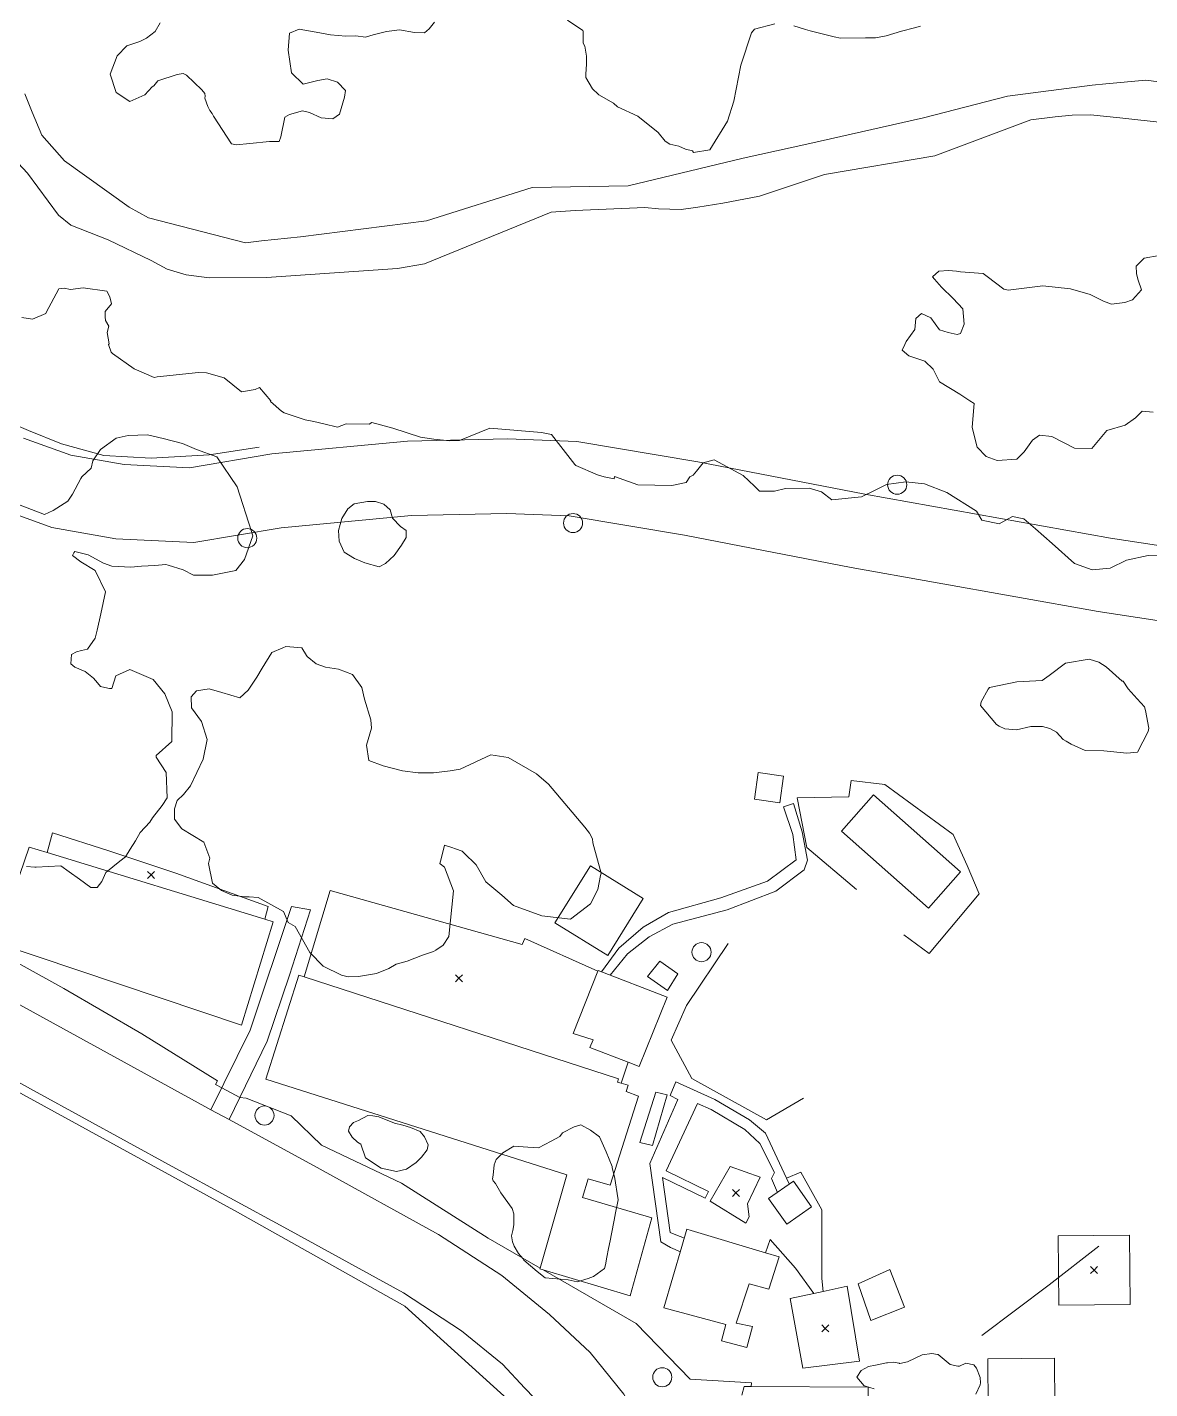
# Model space of a CAD drawing. Header units: metres. Extents: x 4652992 to 4879070, y 2074171 to 2309877.
# Drawn here: x 4654448.3 to 4654538.7, y 2307399.4 to 2307509.1 of the extents above; entities that cross this region are included whole.
import ezdxf

# ---------------------------------------------------------------- set-up
doc = ezdxf.new("R2010")
doc.units = ezdxf.units.M
doc.header["$MEASUREMENT"] = 0
doc.linetypes.add('DGN Style 2', pattern=[66.27138, 39.762828, -26.508552])
doc.linetypes.add('DGN Style 3', pattern=[92.779933, 66.271381, -26.508552])
doc.layers.get('0').update_dxf_attribs({"color": 4, "lineweight": 0})
for name, color, linetype, lineweight in [('Level 15', 2, 'Continuous', 0), ('Level 18', 5, 'Continuous', 0), ('Level 2', 6, 'Continuous', 0), ('Level 20', 30, 'DGN Style 3', 0), ('Level 30', 5, 'Continuous', 0), ('Level 31', 38, 'Continuous', 0), ('Level 35', 4, 'Continuous', 0), ('Level 37', 3, 'Continuous', 0), ('Level 38', 3, 'Continuous', 0), ('Level 40', 1, 'Continuous', 0), ('Level 53', 5, 'Continuous', 0), ('Level 54', 30, 'DGN Style 2', 0), ('Level 61', 4, 'Continuous', 0), ('Level 62', 4, 'Continuous', 0), ('Level 63', 3, 'Continuous', 0)]:
    doc.layers.add(name, color=color, linetype=linetype, lineweight=lineweight)

# ---------------------------------------------------------------- blocks, each defined once
blk = doc.blocks.new('POSTE')
at = {"color": 0, "linetype": 'ByBlock', "lineweight": -2}
blk.add_circle((0, 0), 0.770001, dxfattribs=at)
blk = doc.blocks.new('COTA')
at = {"color": 0, "linetype": 'ByBlock', "lineweight": -2, "ltscale": 10}
for p, q in [((0, 0), (-1.419522, -1.408457)), ((-1.408457, 1.419522), (0, 0)), ((1.419522, 1.408457), (0, 0)), ((0, 0), (1.408457, -1.419522))]:
    blk.add_line(p, q, dxfattribs=at)

msp = doc.modelspace()

# ---------------------------------------------------------------- linework, layer by layer
at = {"layer": 'Level 15', "extrusion": (0.6526043710091964, -0.710563426000326, 0.2630725234044227), "elevation": 1398366.876011, "flags": 128}
msp.add_lwpolyline([(4988897.13879, -379888.315726), (4988892.079131, -379886.760961), (4988885.319063, -379884.273337)], dxfattribs=at)
at = {"layer": 'Level 18', "color": 30}
for points in [[(4654448.007153, 2307475.986199, 1349.271839), (4654451.83055, 2307474.606998, 1349.23024), (4654456.109616, 2307473.855605, 1347.950259), (4654461.382779, 2307473.607623, 1348.505731), (4654468.005063, 2307474.719392, 1347.994224), (4654478.933974, 2307475.74175, 1346.873611), (4654487.001038, 2307475.920779, 1346.078825), (4654492.576431, 2307475.707119, 1345.537559), (4654502.338458, 2307474.070117, 1344.417444), (4654515.793786, 2307471.474218, 1343.195724), (4654535.570803, 2307467.933987, 1341.590866), (4654551.300837, 2307465.550544, 1340.359978)], [(4654445.697183, 2307470.44103, 1350.779723), (4654450.28225, 2307468.787075, 1350.307547), (4654455.447176, 2307467.880127, 1349.821444), (4654461.742629, 2307467.58407, 1350.596908), (4654468.782216, 2307468.765896, 1348.226223), (4654479.280391, 2307469.74796, 1347.149129), (4654486.952674, 2307469.918228, 1346.095014), (4654491.962902, 2307469.726227, 1345.492894), (4654501.273852, 2307468.164866, 1344.396192), (4654514.696815, 2307465.575211, 1343.079915), (4654534.592573, 2307462.013724, 1341.763231), (4654546.022219, 2307460.281884, 1340.631033)], [(4654502.514748, 2307352.991437, 1373.816702), (4654503.651915, 2307358.390679, 1373.652098), (4654504.123732, 2307362.888403, 1373.500779), (4654504.273521, 2307371.258219, 1373.170777), (4654503.541495, 2307379.279588, 1372.854368), (4654503.087018, 2307381.999741, 1372.755417), (4654501.759757, 2307387.411954, 1372.572567), (4654500.439474, 2307391.024884, 1372.345213), (4654497.618114, 2307396.52553, 1372.069785), (4654496.365796, 2307398.982444, 1371.904956), (4654493.661466, 2307402.325249, 1371.645282), (4654490.383442, 2307405.405027, 1371.372402), (4654486.549684, 2307408.53533, 1371.056765), (4654481.450335, 2307411.852036, 1370.632322), (4654471.922644, 2307417.105777, 1369.888006), (4654464.572007, 2307421.094157, 1369.289094), (4654463.115044, 2307421.884691, 1369.193086), (4654462.62062, 2307422.15296, 1369.156877), (4654451.767069, 2307428.10613, 1368.377437), (4654441.136711, 2307433.939622, 1367.593577)], [(4654489.152291, 2307398.677326, 1371.590376), (4654488.391191, 2307399.455232, 1371.548028), (4654486.605132, 2307401.38954, 1371.361501), (4654483.301547, 2307404.08695, 1371.021069), (4654478.6193, 2307407.132366, 1370.616731), (4654469.283212, 2307412.280453, 1369.900529), (4654459.986605, 2307417.324698, 1369.178525), (4654449.121594, 2307423.284153, 1368.335443), (4654438.496784, 2307429.1146, 1367.633882)]]:
    msp.add_polyline3d(points, dxfattribs=at)
at = {"layer": 'Level 2'}
for points in [[(4654448.106692, 2307503.713686, 1331.2303), (4654448.706484, 2307502.255495, 1331.2303), (4654449.481692, 2307500.389284, 1331.2303), (4654451.321291, 2307498.31708, 1331.2303), (4654456.512881, 2307494.589907, 1331.3), (4654458.081118, 2307493.742312, 1331.3), (4654465.904116, 2307491.706118, 1331.6085), (4654467.178896, 2307491.883486, 1331.6085), (4654470.314089, 2307492.192873, 1331.6085), (4654480.472903, 2307493.483706, 1332), (4654488.998293, 2307496.178103, 1332.3201), (4654496.731875, 2307496.318911, 1332.38), (4654505.988283, 2307498.54352, 1332.4696), (4654511.360903, 2307499.706728, 1332.6168), (4654520.509707, 2307501.774721, 1333), (4654527.297488, 2307503.540896, 1333.3627), (4654534.099123, 2307504.427675, 1333.5817), (4654535.220705, 2307504.515932, 1333.5817), (4654538.437929, 2307504.809511, 1333.5817), (4654549.341128, 2307503.424929, 1333.8144)], [(4654543.646731, 2307500.986086, 1333.64), (4654536.339907, 2307501.788515, 1333.56), (4654533.981081, 2307502.040896, 1333.52), (4654532.488711, 2307502.005923, 1333.46), (4654531.131533, 2307501.876284, 1333.44), (4654529.153506, 2307501.628115, 1333.44), (4654521.421084, 2307498.721499, 1333), (4654512.537112, 2307497.225893, 1332.58), (4654507.299929, 2307495.468081, 1332.48), (4654504.349917, 2307494.91028, 1332.38), (4654502.334719, 2307494.582094, 1332.38), (4654500.9975, 2307494.396303, 1332.38), (4654499.17792, 2307494.458132, 1332.38), (4654498.069887, 2307494.570498, 1332.38), (4654492.441897, 2307494.326479, 1332.38), (4654490.514529, 2307494.186709, 1332.38), (4654480.32709, 2307490.015322, 1332), (4654478.133913, 2307489.653078, 1331.96), (4654467.601076, 2307488.922488, 1331.5), (4654462.973879, 2307488.895327, 1331.44), (4654461.103884, 2307489.138308, 1331.44), (4654459.582094, 2307489.587527, 1331.34), (4654458.282717, 2307490.301699, 1331.3), (4654454.839297, 2307491.96271, 1331.3), (4654451.830324, 2307493.128298, 1331.26), (4654450.840273, 2307493.936709, 1331.26), (4654448.333315, 2307497.333498, 1331.24), (4654446.072329, 2307499.706728, 1331.22)]]:
    msp.add_polyline3d(points, dxfattribs=at)
at = {"layer": 'Level 20', "linetype": 'Continuous'}
msp.add_polyline3d([(4654512.437132, 2307407.257625, 1370.54994), (4654512.333146, 2307408.290464, 1370.54994), (4654512.330409, 2307413.840217, 1370.34994), (4654510.631522, 2307416.857197, 1370.34994), (4654509.487048, 2307416.369853, 1370.457663)], dxfattribs=at)
at = {"layer": 'Level 30', "color": 1, "flags": 128}
for points, elevation in [([(4654509.237227, 2307448.753938), (4654508.93239, 2307446.61569), (4654506.892776, 2307446.906465), (4654507.197613, 2307449.044714), (4654509.237227, 2307448.753938)], 1362.64994), ([(4654523.503984, 2307441.0502), (4654520.929252, 2307438.1348), (4654513.910454, 2307444.333442), (4654516.485186, 2307447.248843), (4654523.503984, 2307441.0502)], 1361.14994), ([(4654468.131232, 2307437.024698), (4654465.567554, 2307428.689412), (4654445.811596, 2307435.336943), (4654448.477754, 2307443.051111), (4654449.926366, 2307442.606918), (4654467.459392, 2307437.230707), (4654468.131232, 2307437.024698)], 1372.14994), ([(4654497.939646, 2307438.910776), (4654495.089645, 2307434.307007), (4654490.828172, 2307436.945107), (4654493.678173, 2307441.548876), (4654497.939646, 2307438.910776)], 1370.24994), ([(4654500.727668, 2307432.850178), (4654499.889918, 2307431.503867), (4654498.272518, 2307432.616838), (4654499.266124, 2307433.86616), (4654500.727668, 2307432.850178)], 1370.84994), ([(4654531.112508, 2307397.906623), (4654525.728234, 2307397.85546), (4654525.690504, 2307401.826102), (4654531.074778, 2307401.877266), (4654531.112508, 2307397.906623)], 1370.64994)]:
    msp.add_lwpolyline(points, dxfattribs=dict(at, elevation=elevation))
at = {"layer": 'Level 30', "color": 1}
for points in [[(4654497.551707, 2307422.977859, 1373.0499), (4654495.270637, 2307415.827539, 1373.0499), (4654493.507873, 2307416.320899, 1373.0499), (4654493.054131, 2307414.819789, 1374.4499), (4654498.632051, 2307413.181704, 1373.9499), (4654496.885386, 2307406.90925, 1373.9499), (4654489.865425, 2307408.997328, 1374.143148), (4654489.620155, 2307409.070283, 1374.1499), (4654489.636873, 2307409.128862, 1374.147582), (4654491.784364, 2307416.653509, 1373.8499), (4654467.525887, 2307424.34055, 1373.3499), (4654470.180243, 2307432.726054, 1374.0499), (4654470.610436, 2307432.586897, 1374.043222), (4654495.947251, 2307424.391052, 1373.6499), (4654495.863516, 2307424.114033, 1373.4499), (4654496.162999, 2307424.029072, 1373.4499), (4654496.727134, 2307423.869032, 1373.4499), (4654496.574116, 2307423.36959, 1373.4499), (4654497.551707, 2307422.977859, 1373.0499)], [(4654499.874098, 2307430.959553, 1371.54994), (4654497.620139, 2307425.375739, 1371.94994), (4654496.731979, 2307425.714842, 1371.94994), (4654493.646569, 2307426.892863, 1371.94994), (4654493.89353, 2307427.522723, 1371.94994), (4654492.291111, 2307428.040134, 1371.94994), (4654494.286795, 2307433.051189, 1371.553968), (4654494.307095, 2307433.102162, 1371.54994), (4654499.874098, 2307430.959553, 1371.54994)], [(4654499.863066, 2307423.093772, 1371.54994), (4654498.696144, 2307419.00669, 1371.64994), (4654497.67563, 2307419.255647, 1371.54994), (4654498.966707, 2307423.31675, 1371.54994), (4654499.863066, 2307423.093772, 1371.54994)], [(4654508.895254, 2307410.029629, 1374.74994), (4654508.068243, 2307407.449704, 1374.74994), (4654506.482573, 2307407.871214, 1374.74994), (4654505.41272, 2307404.711004, 1376.24994), (4654506.734903, 2307404.420633, 1376.24994), (4654506.294721, 2307402.73397, 1376.24994), (4654504.241265, 2307403.274905, 1376.24994), (4654504.580988, 2307404.592044, 1375.44994), (4654499.605065, 2307405.932445, 1374.54994), (4654501.052121, 2307410.86824, 1374.705629), (4654501.463974, 2307412.273039, 1374.74994), (4654501.798373, 2307412.172088, 1374.74994), (4654507.802241, 2307410.359596, 1374.74994), (4654508.895254, 2307410.029629, 1374.74994)], [(4654505.885525, 2307398.900045, 1375.04994), (4654506.05879, 2307399.588658, 1375.04994), (4654506.646833, 2307399.585504, 1375.020558), (4654516.065587, 2307399.534988, 1374.54994)], [(4654516.065587, 2307399.534988, 1374.54994), (4654516.102561, 2307396.527234, 1374.556745)]]:
    msp.add_polyline3d(points, dxfattribs=at)
at = {"layer": 'Level 31', "elevation": 1372.34994, "flags": 128}
msp.add_lwpolyline([(4654511.502496, 2307414.068332), (4654509.512753, 2307412.659755), (4654508.043305, 2307414.735482), (4654510.033048, 2307416.144059), (4654511.502496, 2307414.068332)], dxfattribs=at)
at = {"layer": 'Level 31'}
msp.add_polyline3d([(4654518.997189, 2307405.980166, 1371.14994), (4654516.287572, 2307404.922367, 1371.14994), (4654515.244529, 2307407.863155, 1372.14994), (4654517.812479, 2307409.013402, 1372.14994), (4654518.997189, 2307405.980166, 1371.14994)], dxfattribs=at)
at = {"layer": 'Level 35'}
for points in [[(4654466.99542, 2307475.247174, 1348.44), (4654462.965672, 2307474.629774, 1348.44), (4654458.283213, 2307474.379158, 1349.21), (4654454.488295, 2307474.593586, 1349.49), (4654451.059737, 2307475.535917, 1350.05), (4654448.412663, 2307476.605969, 1350.47), (4654445.052459, 2307478.035963, 1350.82)], [(4654463.629322, 2307424.223055, 1371.5499), (4654457.550442, 2307428.003828, 1371.2499), (4654451.270661, 2307431.651724, 1370.7499), (4654444.603293, 2307435.332751, 1370.5499), (4654443.172554, 2307436.143763, 1370.300207)], [(4654489.636873, 2307409.128862, 1373.13126), (4654485.444902, 2307411.54138, 1372.84994), (4654478.473407, 2307415.980775, 1372.44994), (4654472.026566, 2307419.037302, 1372.44994), (4654469.576963, 2307421.397422, 1372.04994), (4654465.956089, 2307422.817875, 1372.04994)], [(4654511.679744, 2307407.094019, 1371.64994), (4654510.214972, 2307409.122141, 1371.64994), (4654508.170069, 2307411.426779, 1371.94994), (4654507.802241, 2307410.359596, 1371.94994)], [(4654506.646833, 2307399.585504, 1374.04994), (4654506.674011, 2307399.889413, 1374.04994), (4654501.723781, 2307400.190658, 1373.84994), (4654497.365754, 2307404.680818, 1373.64994), (4654489.865425, 2307408.997328, 1373.146598)]]:
    msp.add_polyline3d(points, dxfattribs=at)
at = {"layer": 'Level 37'}
for points in [[(4654487.303648, 2307398.32048, 1374.351384), (4654478.733302, 2307406.05514, 1373.5323), (4654465.2637, 2307413.628289, 1372.0323), (4654438.534641, 2307428.282425, 1369.5323), (4654421.040744, 2307437.206234, 1368.5323), (4654408.427143, 2307443.715211, 1367.5323), (4654404.136517, 2307444.293216, 1367.5323), (4654402.958989, 2307433.411333, 1367.0323), (4654402.344203, 2307423.129675, 1367.5323), (4654402.51384, 2307410.904081, 1367.5323), (4654405.568482, 2307400.854631, 1368.0323), (4654407.150159, 2307394.834945, 1368.0323), (4654411.061134, 2307382.374228, 1368.9184), (4654417.049989, 2307372.236378, 1370.7184), (4654421.658335, 2307364.40268, 1371.0184), (4654426.121924, 2307358.999032, 1371.3184), (4654430.674373, 2307354.377562, 1371.6184), (4654437.999368, 2307353.353745, 1371.7184), (4654440.150951, 2307362.917088, 1371.7184), (4654464.53881, 2307357.842385, 1373.9184)], [(4654504.769617, 2307435.292608, 1368.34994), (4654501.435015, 2307430.293527, 1370.14994), (4654500.200108, 2307427.483926, 1370.34994), (4654501.858464, 2307424.394485, 1370.74994), (4654507.870746, 2307421.081652, 1370.74994), (4654510.839429, 2307422.827235, 1370.44994)]]:
    msp.add_polyline3d(points, dxfattribs=at)
at = {"layer": 'Level 38'}
msp.add_line((4654465.43633, 2307422.874109, 1372.449409), (4654463.985637, 2307423.647958, 1372.301487), dxfattribs=at)
at = {"layer": 'Level 38', "extrusion": (0.3883009396199203, 0.8114254281279899, 0.436819361839188), "elevation": 3680234.408327, "flags": 128}
msp.add_lwpolyline([(-3202465.763807, -1785589.118294), (-3202465.191393, -1785589.175597), (-3202465.194151, -1785589.953765)], dxfattribs=at)
at = {"layer": 'Level 38', "extrusion": (0.3985476569985888, 0.8240819893690357, 0.4025526548148796), "elevation": 3757084.409795, "flags": 128}
msp.add_lwpolyline([(-3185551.342021, -1650707.322447), (-3185550.855533, -1650706.885478), (-3185550.849628, -1650706.886059)], dxfattribs=at)
at = {"layer": 'Level 38'}
msp.add_polyline3d([(4654518.943249, 2307435.975866, 1363.24994), (4654520.97255, 2307434.476327, 1363.24994), (4654525.012558, 2307439.272073, 1361.84994), (4654524.047175, 2307441.560002, 1361.44994), (4654522.90764, 2307444.049135, 1360.64994), (4654517.399378, 2307448.095277, 1360.64994), (4654514.693292, 2307448.404903, 1360.64994), (4654514.510879, 2307447.088159, 1360.84994), (4654510.328656, 2307447.006119, 1362.44994), (4654511.109609, 2307443.004743, 1363.54994), (4654515.122053, 2307439.641967, 1363.54994)], dxfattribs=at)
at = {"layer": 'Level 40', "color": 3, "flags": 128}
for points, elevation in [([(4654473.447941, 2307467.686174), (4654473.392383, 2307468.534438), (4654473.652211, 2307469.512865), (4654474.12844, 2307470.287054), (4654474.660275, 2307470.695958), (4654475.723874, 2307470.869846), (4654476.366969, 2307470.870164), (4654477.034784, 2307470.672368), (4654477.554179, 2307470.214453), (4654477.739649, 2307469.533468), (4654478.376536, 2307468.858888), (4654478.827935, 2307468.543331), (4654478.846462, 2307467.992265), (4654478.463035, 2307467.360495), (4654477.881706, 2307466.542852), (4654477.17051, 2307465.879933), (4654476.669588, 2307465.6258), (4654475.513205, 2307465.953413), (4654474.678396, 2307466.281184), (4654473.849798, 2307466.800912), (4654473.447941, 2307467.686174)], 1356.586979), ([(4654478.865908, 2307417.110571), (4654478.048146, 2307416.920149), (4654476.836399, 2307417.175311), (4654475.56923, 2307418.01285), (4654475.197007, 2307419.110909), (4654474.919103, 2307419.278465), (4654474.476197, 2307419.673175), (4654474.200499, 2307420.17626), (4654474.266031, 2307420.50441), (4654474.59363, 2307420.865568), (4654475.008228, 2307421.024303), (4654475.742314, 2307421.426818), (4654476.146204, 2307421.408294), (4654476.640253, 2307421.309556), (4654477.90096, 2307420.801668), (4654478.571329, 2307420.634099), (4654479.194436, 2307420.457849), (4654479.980346, 2307420.130159), (4654480.324174, 2307419.720199), (4654480.618877, 2307419.064117), (4654480.536995, 2307418.653916), (4654480.078508, 2307418.063035), (4654479.652768, 2307417.63623), (4654478.865908, 2307417.110571)], 1374.032252)]:
    msp.add_lwpolyline(points, dxfattribs=dict(at, elevation=elevation))
at = {"layer": 'Level 40', "color": 3}
for points in [[(4654459.009751, 2307509.441004, 1336.5573), (4654458.616784, 2307508.749592, 1336.5573), (4654457.9077, 2307508.192145, 1336.5573), (4654457.394343, 2307507.933179, 1336.5573), (4654456.330336, 2307507.597708, 1336.5573), (4654455.554831, 2307506.788482, 1336.5573), (4654454.996663, 2307505.307457, 1336.5573), (4654455.485182, 2307503.816288, 1336.5573), (4654456.578946, 2307503.107288, 1336.5573), (4654457.785623, 2307503.626629, 1336.5573), (4654458.366972, 2307504.271749, 1336.9573), (4654458.49873, 2307504.359703, 1336.9573), (4654458.832007, 2307504.771188, 1337.2573), (4654460.39086, 2307505.280412, 1337.2573), (4654460.863299, 2307505.348882, 1337.6573), (4654460.884459, 2307505.363007, 1337.6573), (4654461.153818, 2307505.220358, 1338.0573), (4654462.386152, 2307504.050143, 1338.0573), (4654462.624318, 2307503.737286, 1338.4573), (4654462.656007, 2307503.540178, 1338.8573), (4654462.618836, 2307503.369227, 1338.8573), (4654462.862207, 2307502.698199, 1339.0573), (4654463.019921, 2307502.3714, 1339.0573), (4654463.198329, 2307502.137591, 1339.2573), (4654463.326353, 2307501.911352, 1339.2573), (4654464.759893, 2307499.687928, 1339.2573), (4654465.147117, 2307499.610595, 1339.2573), (4654466.239224, 2307499.725094, 1339.2573), (4654467.818557, 2307499.892357, 1339.2573), (4654468.613236, 2307499.886955, 1339.2573), (4654468.743435, 2307500.253414, 1339.2573), (4654469.062364, 2307501.848305, 1339.2573), (4654469.450614, 2307502.056331, 1339.2573), (4654470.49004, 2307502.360791, 1339.2573), (4654471.038574, 2307502.215455, 1339.2573), (4654471.984412, 2307501.790125, 1339.2573), (4654472.935982, 2307501.70141, 1339.2573), (4654473.45647, 2307502.086956, 1339.2573), (4654473.875332, 2307503.442808, 1339.2573), (4654473.940258, 2307503.985017, 1339.2573), (4654473.309087, 2307504.654823, 1339.2573), (4654472.48778, 2307504.922859, 1339.2573), (4654471.722425, 2307504.794295, 1339.2573), (4654470.534269, 2307504.502824, 1339.2573), (4654469.614235, 2307505.398389, 1339.2573), (4654469.324796, 2307507.246768, 1339.2573), (4654469.445872, 2307508.604382, 1339.2573), (4654470.229832, 2307508.941028, 1339.2573), (4654471.873938, 2307508.63556, 1339.2573), (4654472.753923, 2307508.459832, 1339.2573), (4654473.983967, 2307508.369978, 1339.2573), (4654474.781778, 2307508.389697, 1339.2573), (4654475.563003, 2307508.273716, 1339.2573), (4654476.174232, 2307508.465925, 1339.2573), (4654477.260523, 2307508.744472, 1339.2573), (4654478.309492, 2307508.869508, 1339.2573), (4654479.49783, 2307508.650758, 1339.2573), (4654480.312605, 2307508.620707, 1339.2573), (4654480.704554, 2307508.943561, 1339.2573), (4654481.109124, 2307509.481151, 1339.2573)], [(4654491.832019, 2307509.664727, 1339.2573), (4654493.074176, 2307508.826342, 1339.0573), (4654493.111785, 2307508.775251, 1339.0573), (4654493.101441, 2307507.79207, 1338.9573), (4654493.22164, 2307507.549677, 1338.8573), (4654493.361307, 2307506.754091, 1338.8573), (4654493.362822, 2307506.117823, 1338.8573), (4654493.31932, 2307505.29849, 1338.8573), (4654493.308987, 2307505.040759, 1339.1573), (4654493.851121, 2307504.127565, 1339.1573), (4654494.32108, 2307503.686727, 1339.5573), (4654494.361679, 2307503.625811, 1340.0573), (4654495.546614, 2307502.958232, 1340.0573), (4654495.865796, 2307502.683936, 1340.4573), (4654497.509095, 2307501.922607, 1340.4573), (4654499.147104, 2307500.60457, 1340.4573), (4654499.704653, 2307499.895674, 1340.4573), (4654500.089806, 2307499.670866, 1340.4573), (4654500.795062, 2307499.507229, 1340.4573), (4654501.339085, 2307499.264586, 1340.4573), (4654501.913998, 2307499.118075, 1340.7573), (4654501.983278, 2307498.99877, 1340.7573), (4654503.306508, 2307499.211783, 1341.2573), (4654504.718422, 2307501.505371, 1343.3573), (4654505.227554, 2307503.133159, 1343.3573), (4654505.805906, 2307506.019732, 1343.3573), (4654506.657693, 2307508.635135, 1343.3573), (4654506.893674, 2307508.919795, 1343.6573), (4654508.530075, 2307509.354621, 1343.6573)], [(4654510.074599, 2307509.197325, 1343.6573), (4654511.001624, 2307508.898714, 1343.6573), (4654511.377558, 2307508.794941, 1343.9573), (4654513.320225, 2307508.31314, 1343.9573), (4654513.828282, 2307508.208139, 1343.9573), (4654515.842225, 2307508.2211, 1343.9573), (4654516.645366, 2307508.238733, 1344.2573), (4654517.522907, 2307508.380908, 1344.3573), (4654518.733745, 2307508.771985, 1344.4573), (4654519.791327, 2307509.03133, 1344.4573), (4654520.280682, 2307509.167857, 1344.0573)], [(4654539.514972, 2307490.685053, 1345.64), (4654538.305429, 2307490.47688, 1345.64), (4654537.652037, 2307489.840468, 1345.64), (4654537.680077, 2307489.259687, 1345.64), (4654537.713171, 2307489.118151, 1345.64), (4654537.809399, 2307488.706602, 1345.64), (4654538.086231, 2307487.932318, 1345.64), (4654537.350054, 2307487.120653, 1345.64), (4654536.733167, 2307486.908306, 1345.64), (4654535.655737, 2307486.787932, 1345.64), (4654535.029339, 2307487.008902, 1345.64), (4654533.942249, 2307487.56155, 1345.64), (4654532.357923, 2307488.02176, 1345.64), (4654530.123395, 2307488.250804, 1344.04), (4654527.349528, 2307487.902785, 1343.24), (4654526.979995, 2307487.976585, 1343.24), (4654525.649251, 2307489.011616, 1343.24), (4654525.317543, 2307489.238011, 1342.587), (4654523.498195, 2307489.391704, 1342.587), (4654523.177673, 2307489.4272, 1342.587), (4654522.533634, 2307489.498522, 1342.587), (4654521.750518, 2307489.440381, 1342.587), (4654521.231395, 2307488.986254, 1342.587), (4654521.40365, 2307488.790761, 1342.587), (4654521.965509, 2307488.153106, 1342.587), (4654522.897533, 2307487.23751, 1342.587), (4654523.691303, 2307486.397486, 1344.587), (4654523.790632, 2307485.179136, 1344.587), (4654523.511436, 2307484.421599, 1344.587), (4654523.240098, 2307484.347374, 1344.587), (4654522.499902, 2307484.495205, 1344.587), (4654521.817235, 2307484.717158, 1344.587), (4654521.109535, 2307485.671793, 1344.587), (4654520.369248, 2307486.033663, 1344.587), (4654519.900717, 2307485.613583, 1344.587), (4654519.810684, 2307484.732654, 1344.587), (4654519.113548, 2307483.767817, 1345.787), (4654519.010215, 2307483.533393, 1345.787), (4654518.801851, 2307483.060696, 1345.787), (4654519.331035, 2307482.620317, 1346.587), (4654520.633744, 2307482.17438, 1346.84), (4654521.303209, 2307481.532703, 1346.84), (4654521.818727, 2307480.52016, 1346.84), (4654523.437851, 2307479.526545, 1346.84), (4654524.241478, 2307479.000636, 1347.395), (4654524.596172, 2307478.768517, 1347.64), (4654524.550104, 2307478.158769, 1347.64), (4654524.450219, 2307476.836719, 1347.64), (4654524.852427, 2307475.268616, 1346.44), (4654525.561389, 2307474.504264, 1346.44), (4654526.454152, 2307474.182235, 1346.44), (4654528.04111, 2307474.292948, 1345.64), (4654528.639475, 2307474.892707, 1345.64), (4654529.302112, 2307475.815268, 1345.64), (4654529.863724, 2307476.230542, 1345.64), (4654530.849347, 2307476.129581, 1345.64), (4654532.69255, 2307475.189478, 1347.24), (4654534.079392, 2307475.153519, 1348.04), (4654535.29016, 2307476.606286, 1350.5358), (4654536.755007, 2307477.040403, 1350.5358), (4654537.607515, 2307477.610124, 1350.5358), (4654538.1432, 2307478.147108, 1350.5358), (4654539.033533, 2307478.076613, 1350.5358)], [(4654540.635922, 2307466.595479, 1349.64), (4654538.619544, 2307466.521051, 1349.64), (4654536.878332, 2307466.153057, 1349.64), (4654535.558912, 2307465.509918, 1349.64), (4654534.101643, 2307465.371515, 1349.64), (4654532.680601, 2307465.893974, 1349.64), (4654530.877233, 2307467.511794, 1347.24), (4654529.53842, 2307468.675212, 1346.04), (4654528.598812, 2307469.486036, 1346.04), (4654527.678001, 2307469.669962, 1346.04), (4654526.601119, 2307469.070184, 1346.04), (4654525.22908, 2307469.392176, 1346.04), (4654524.795958, 2307470.101831, 1346.04), (4654522.410605, 2307471.611607, 1348.84), (4654520.593706, 2307472.308863, 1348.84), (4654519.098194, 2307472.46429, 1348.84), (4654517.529457, 2307472.252235, 1348.84), (4654516.575518, 2307471.77408, 1348.84), (4654515.520658, 2307471.268309, 1348.84), (4654513.13534, 2307471.028282, 1348.84), (4654512.309366, 2307471.670924, 1348.84), (4654511.318393, 2307471.964397, 1348.84), (4654509.400909, 2307471.91752, 1348.84), (4654508.50186, 2307471.714976, 1348.84), (4654507.309148, 2307471.714388, 1348.84), (4654506.914504, 2307472.127578, 1348.84), (4654505.987599, 2307472.981436, 1348.84), (4654503.657512, 2307474.233791, 1350.7614), (4654502.769697, 2307473.996699, 1352.0358), (4654502.227989, 2307473.32498, 1354.0358), (4654501.953113, 2307472.992325, 1354.0358), (4654501.694278, 2307472.871811, 1355.5358), (4654501.387039, 2307472.399783, 1355.5358), (4654500.243938, 2307472.162872, 1355.5358), (4654497.503032, 2307472.21876, 1355.5358), (4654495.624285, 2307472.900921, 1355.5358), (4654495.588159, 2307472.704667, 1354.0358), (4654494.785791, 2307472.864941, 1354.0358), (4654494.266946, 2307473.036362, 1354.0358), (4654492.49684, 2307473.769933, 1353.5358), (4654492.429997, 2307473.870269, 1353.5358), (4654490.560371, 2307476.275722, 1353.5358), (4654489.738679, 2307476.439852, 1353.5358), (4654485.590541, 2307476.796934, 1355.0358), (4654483.139222, 2307475.809022, 1355.0358), (4654482.355225, 2307475.77687, 1355.0358), (4654481.059157, 2307475.901725, 1355.0358), (4654480.005637, 2307476.068635, 1355.0358), (4654477.762545, 2307476.801006, 1355.0358), (4654476.085315, 2307477.254464, 1355.5358), (4654475.853728, 2307477.10132, 1356.0358), (4654473.995558, 2307477.126069, 1356.0358), (4654473.294301, 2307476.860762, 1356.0358), (4654472.212568, 2307477.151696, 1357.0358), (4654471.394546, 2307477.315098, 1357.0358), (4654470.701619, 2307477.4587, 1357.0358), (4654469.024043, 2307478.02374, 1357.0358), (4654468.797396, 2307478.153306, 1357.0358), (4654467.90693, 2307478.931093, 1357.0358), (4654467.937682, 2307478.991129, 1356.5358), (4654467.017012, 2307480.055433, 1355.5358), (4654466.66866, 2307479.911672, 1355.5358), (4654465.562175, 2307479.706001, 1355.5358), (4654464.189624, 2307480.833541, 1355.5358), (4654462.76005, 2307481.248776, 1355.5358), (4654462.109057, 2307481.274631, 1355.5358), (4654458.773375, 2307480.92742, 1355.5358), (4654458.53398, 2307480.8831, 1355.5358), (4654456.923689, 2307481.573307, 1355.5358), (4654455.175826, 2307482.79342, 1354.0358), (4654455.067429, 2307482.910797, 1353.5358), (4654454.86414, 2307483.527659, 1352.0358), (4654454.901899, 2307483.585982, 1352.0358), (4654454.755505, 2307484.502683, 1350.5358), (4654454.882388, 2307485.005643, 1350.5358), (4654454.616549, 2307485.473882, 1348.5358), (4654454.58094, 2307485.759836, 1348.5358), (4654454.597614, 2307486.173484, 1346.5358), (4654455.101078, 2307486.80316, 1346.5358), (4654454.965382, 2307487.362731, 1344.5358), (4654454.730709, 2307487.820971, 1344.5358), (4654452.811658, 2307488.096925, 1344.5358), (4654451.807532, 2307487.965951, 1344.5358), (4654451.278149, 2307488.073951, 1346.5358), (4654450.861894, 2307488.00009, 1346.5358), (4654449.839307, 2307486.09308, 1348.5358), (4654449.798333, 2307486.036441, 1348.5358), (4654448.723039, 2307485.576799, 1350.5358), (4654447.873799, 2307485.690713, 1352.5358)], [(4654445.496081, 2307471.441404, 1367.5358), (4654449.689783, 2307469.833888, 1367.5358), (4654450.407933, 2307470.15359, 1364.5358), (4654451.592018, 2307470.903976, 1362.0358), (4654451.838297, 2307471.310597, 1362.0358), (4654451.964506, 2307471.482093, 1361.0358), (4654452.640024, 2307472.733663, 1361.0358), (4654452.707493, 2307472.872089, 1356.2974), (4654453.469216, 2307473.579714, 1355.24), (4654453.587496, 2307474.170802, 1355.24), (4654454.227324, 2307475.067494, 1355.24), (4654455.486958, 2307475.994018, 1355.24), (4654456.451181, 2307476.211189, 1355.24), (4654457.995799, 2307476.261197, 1355.24), (4654459.264837, 2307475.956473, 1355.24), (4654460.819162, 2307475.543538, 1355.24), (4654461.950435, 2307475.06144, 1355.24), (4654463.573614, 2307474.481077, 1355.24), (4654465.217125, 2307472.065703, 1356.04), (4654466.374304, 2307468.474711, 1357.8598), (4654466.488919, 2307468.119033, 1358.04), (4654465.802225, 2307466.214173, 1358.04), (4654465.118796, 2307465.320538, 1359.64), (4654463.227199, 2307464.945191, 1360.04), (4654461.701583, 2307464.944428, 1360.04), (4654460.870434, 2307465.365097, 1360.04), (4654459.677441, 2307465.756203, 1360.04), (4654459.481862, 2307465.795275, 1360.04), (4654458.60168, 2307465.716495, 1360.04), (4654457.525916, 2307465.676787, 1360.04), (4654456.645728, 2307465.598007, 1360.04), (4654455.122325, 2307465.670835, 1360.84), (4654454.456036, 2307465.913371, 1362.84), (4654453.215834, 2307466.599222, 1365.64), (4654452.14085, 2307466.862492, 1367.24), (4654452.075365, 2307466.735086, 1368.316), (4654451.970447, 2307466.530963, 1370.04), (4654452.623495, 2307466.013993, 1372.04), (4654453.792929, 2307465.319278, 1372.04), (4654454.625175, 2307463.616051, 1373.64), (4654454.236897, 2307461.836473, 1376.04), (4654453.935962, 2307460.531915, 1376.5696), (4654453.782343, 2307459.865969, 1376.84), (4654453.15992, 2307458.993489, 1376.84), (4654452.683657, 2307458.875303, 1376.84), (4654452.269769, 2307458.772596, 1376.84), (4654451.877284, 2307458.551955, 1376.84), (4654451.829126, 2307457.813919, 1376.84), (4654452.154297, 2307457.537189, 1377.387), (4654452.975982, 2307457.182789, 1377.387), (4654453.650904, 2307456.655486, 1376.187), (4654453.972749, 2307456.266887, 1374.6051), (4654454.220578, 2307455.967655, 1373.387), (4654454.330264, 2307455.9436, 1373.0818), (4654454.939474, 2307455.809995, 1371.387), (4654455.139774, 2307455.809851, 1368.587), (4654455.439223, 2307456.835627, 1368.587), (4654456.581339, 2307457.362622, 1368.587), (4654458.458936, 2307456.535818, 1368.987), (4654459.394389, 2307455.400043, 1369.787), (4654459.994665, 2307453.931538, 1370.987), (4654459.95389, 2307451.538519, 1372.587), (4654458.703649, 2307450.431016, 1374.987), (4654458.70405, 2307450.290119, 1375.1695), (4654459.493709, 2307449.061763, 1379.64), (4654459.59077, 2307447.006734, 1380.44), (4654459.18862, 2307446.389199, 1380.44), (4654458.39755, 2307445.405898, 1380.44), (4654458.178308, 2307445.0527, 1380.44), (4654457.41584, 2307444.212523, 1380.44), (4654457.034514, 2307443.544304, 1380.44), (4654456.605546, 2307442.885591, 1380.44), (4654456.23375, 2307442.26507, 1380.44), (4654455.766767, 2307441.911712, 1380.44), (4654454.655525, 2307440.987079, 1379.64), (4654454.311886, 2307440.260796, 1379.64), (4654453.952351, 2307439.797793, 1379.64), (4654453.424675, 2307439.792178, 1379.64), (4654452.518843, 2307440.470047, 1379.64), (4654451.69011, 2307441.054377, 1380.5258), (4654451.021906, 2307441.52552, 1381.24), (4654449.031374, 2307441.435892, 1382.3854), (4654448.936411, 2307441.431616, 1382.44), (4654448.252224, 2307441.469334, 1382.44)], [(4654468.946, 2307437.849726, 1380.5358), (4654466.920893, 2307438.987369, 1379.0358), (4654466.187901, 2307439.027777, 1379.0358), (4654465.814532, 2307439.050277, 1378.0358), (4654464.817731, 2307439.184739, 1378.0358), (4654463.953966, 2307439.559206, 1377.5358), (4654463.247113, 2307440.136416, 1377.0358), (4654462.928302, 2307441.727369, 1377.0358), (4654463.01306, 2307442.151353, 1375.3111), (4654462.539957, 2307443.437216, 1374.987), (4654460.777256, 2307444.511414, 1374.587), (4654460.183876, 2307445.285858, 1374.587), (4654460.166142, 2307446.132654, 1374.587), (4654460.391187, 2307446.790382, 1374.587), (4654460.912977, 2307447.295113, 1374.587), (4654461.470787, 2307447.980016, 1374.587), (4654462.487209, 2307450.140054, 1372.587), (4654462.795857, 2307451.704124, 1369.787), (4654462.353093, 2307453.163038, 1368.987), (4654461.538121, 2307454.269431, 1368.987), (4654461.51093, 2307455.15051, 1368.587), (4654461.937027, 2307455.631781, 1368.587), (4654462.961194, 2307455.804754, 1368.587), (4654463.98524, 2307455.505754, 1368.587), (4654465.431716, 2307455.068746, 1369.387), (4654466.11993, 2307455.685659, 1369.387), (4654466.799168, 2307456.728698, 1369.387), (4654467.240312, 2307457.454797, 1369.5328), (4654468.009672, 2307458.721124, 1369.787), (4654468.897364, 2307459.098467, 1369.787), (4654469.140824, 2307459.201958, 1369.787), (4654470.434734, 2307459.084814, 1369.787), (4654470.800383, 2307458.484934, 1369.787), (4654470.859902, 2307458.387287, 1369.787), (4654471.592749, 2307457.81677, 1369.787), (4654472.334693, 2307457.527168, 1369.787), (4654473.384311, 2307457.364587, 1369.787), (4654474.524391, 2307456.948317, 1369.787), (4654475.257228, 2307455.906548, 1369.787), (4654475.492406, 2307454.964185, 1369.787), (4654475.988609, 2307453.297491, 1371.387), (4654476.058304, 2307452.620159, 1371.387), (4654475.63469, 2307451.248033, 1372.0358), (4654475.839146, 2307450.031104, 1372.5358), (4654476.975835, 2307449.60432, 1373.0358), (4654478.557294, 2307449.175263, 1373.0358), (4654479.801567, 2307449.025419, 1373.5358), (4654481.05228, 2307449.03988, 1374.0358), (4654482.376672, 2307449.19026, 1374.0358), (4654483.188856, 2307449.319405, 1374.5358), (4654485.664052, 2307450.477013, 1375.0358), (4654487.049638, 2307450.253387, 1375.0358), (4654489.330636, 2307448.935031, 1375.0358), (4654490.311305, 2307448.115276, 1375.0358), (4654493.238188, 2307444.652556, 1375.0358), (4654493.622708, 2307444.169655, 1376.0358), (4654493.845152, 2307443.709533, 1375.387), (4654493.878325, 2307443.377737, 1375.387), (4654494.542852, 2307440.938675, 1375.387), (4654494.507008, 2307440.758996, 1375.387), (4654494.281401, 2307439.628048, 1375.387), (4654493.687816, 2307438.488581, 1375.387), (4654492.072821, 2307437.253251, 1376.587), (4654489.770552, 2307437.519528, 1377.787), (4654487.484887, 2307438.349416, 1376.987), (4654486.550871, 2307439.163802, 1376.987), (4654485.255334, 2307440.259657, 1376.987), (4654484.482032, 2307441.617302, 1376.987), (4654483.479572, 2307442.595139, 1377.6953), (4654483.3498, 2307442.721724, 1377.787), (4654482.814364, 2307442.903907, 1378.0907), (4654482.507955, 2307443.008163, 1378.2645), (4654481.939431, 2307443.201603, 1378.587), (4654481.668836, 2307442.107297, 1378.587), (4654481.550456, 2307441.726061, 1379.787), (4654481.587298, 2307441.695762, 1380.0239), (4654481.923737, 2307441.419082, 1382.187), (4654482.646336, 2307439.521043, 1384.187), (4654482.266912, 2307435.841323, 1382.987), (4654481.818495, 2307435.152299, 1382.987), (4654481.217684, 2307434.750727, 1382.987), (4654481.041239, 2307434.632795, 1382.987), (4654480.154369, 2307434.342827, 1382.987), (4654478.918712, 2307433.862999, 1382.987), (4654478.04179, 2307433.622945, 1382.987), (4654477.453835, 2307433.273229, 1382.987), (4654476.437373, 2307432.8534, 1382.987), (4654474.99242, 2307432.62302, 1382.987), (4654474.15535, 2307432.582643, 1382.987), (4654473.617257, 2307432.74209, 1382.987), (4654472.152496, 2307433.450116, 1382.987), (4654471.076455, 2307434.547666, 1382.987), (4654469.88971, 2307436.653949, 1380.587), (4654469.333269, 2307436.983258, 1380.3084), (4654468.946, 2307437.849726, 1380.5358)], [(4654538.409089, 2307454.034724, 1354.532252), (4654538.671575, 2307452.624937, 1354.532252), (4654538.616526, 2307452.348234, 1354.532252), (4654537.7577, 2307450.691868, 1354.532252), (4654536.893731, 2307450.622454, 1354.532252), (4654535.042979, 2307450.79244, 1354.532252), (4654533.542896, 2307450.832657, 1355.532252), (4654532.407256, 2307451.324254, 1355.532252), (4654532.017358, 2307451.578628, 1355.532252), (4654531.780042, 2307451.714278, 1355.532252), (4654531.241672, 2307452.311549, 1355.532252), (4654530.690262, 2307452.602533, 1355.532252), (4654530.111865, 2307452.75345, 1355.532252), (4654529.169879, 2307452.765158, 1355.532252), (4654528.021615, 2307452.478866, 1355.532252), (4654527.064949, 2307452.568, 1355.532252), (4654526.605523, 2307452.79384, 1355.532252), (4654526.409603, 2307452.913119, 1355.532252), (4654525.102181, 2307454.460149, 1355.532252), (4654525.159492, 2307454.747966, 1355.532252), (4654525.732225, 2307455.776943, 1355.532252), (4654525.829986, 2307455.902964, 1355.532252), (4654528.032468, 2307456.345289, 1355.532252), (4654530.069217, 2307456.454565, 1354.532252), (4654530.638341, 2307456.867465, 1354.532252), (4654531.950535, 2307457.859433, 1354.532252), (4654533.867377, 2307458.183214, 1354.532252), (4654534.654164, 2307457.947395, 1354.532252), (4654535.241969, 2307457.555272, 1354.532252), (4654536.515145, 2307456.41755, 1354.532252), (4654536.599984, 2307456.400602, 1354.532252), (4654537.007582, 2307455.789135, 1354.532252), (4654537.733942, 2307454.994643, 1354.532252), (4654538.318912, 2307454.331861, 1354.532252), (4654538.409089, 2307454.034724, 1354.532252)], [(4654494.406974, 2307419.694406, 1380.032252), (4654494.95779, 2307418.493549, 1380.032252), (4654495.433981, 2307417.305413, 1380.032252), (4654495.43227, 2307417.211487, 1381.532252), (4654495.630706, 2307416.473174, 1381.532252), (4654495.629967, 2307416.51179, 1383.032252), (4654495.926907, 2307414.625201, 1384.532252), (4654495.717114, 2307413.573019, 1385.032252), (4654495.604216, 2307413.006813, 1386.032252), (4654495.380131, 2307411.882988, 1386.032252), (4654495.271401, 2307411.337685, 1387.032252), (4654495.148402, 2307410.720822, 1387.032252), (4654495.009336, 2307410.02338, 1387.032252), (4654494.886429, 2307409.406977, 1387.032252), (4654494.826681, 2307409.107329, 1387.032252), (4654493.941349, 2307408.445362, 1387.032252), (4654493.490604, 2307408.283775, 1387.032252), (4654492.605039, 2307408.028938, 1387.032252), (4654491.880729, 2307408.186083, 1387.032252), (4654490.045129, 2307408.347061, 1385.532252), (4654489.382998, 2307408.862564, 1385.532252), (4654488.319031, 2307409.784844, 1385.532252), (4654488.254503, 2307409.881799, 1385.532252), (4654487.882946, 2307410.313317, 1384.532252), (4654487.551121, 2307410.905849, 1384.532252), (4654487.511477, 2307410.976648, 1384.032252), (4654487.403701, 2307411.246515, 1383.532252), (4654487.333213, 2307411.736188, 1382.532252), (4654487.420015, 2307412.171281, 1382.532252), (4654487.510509, 2307412.624878, 1382.532252), (4654487.517104, 2307413.502014, 1382.532252), (4654487.390656, 2307413.930689, 1381.532252), (4654486.455758, 2307415.1877, 1380.532252), (4654486.046809, 2307415.949953, 1380.532252), (4654485.845712, 2307416.157266, 1380.032252), (4654485.793628, 2307416.319584, 1380.032252), (4654485.838932, 2307416.613984, 1380.032252), (4654485.932666, 2307417.439722, 1380.032252), (4654486.09822, 2307417.88583, 1380.032252), (4654486.617433, 2307418.431035, 1380.032252), (4654487.502961, 2307418.958152, 1380.032252), (4654488.652065, 2307418.877057, 1380.032252), (4654489.500917, 2307418.81273, 1380.032252), (4654490.511188, 2307419.356435, 1380.032252), (4654491.206617, 2307419.74151, 1380.032252), (4654491.434022, 2307420.034636, 1380.032252), (4654492.376195, 2307420.523478, 1380.032252), (4654492.91227, 2307420.670266, 1380.032252), (4654493.685636, 2307420.250775, 1380.032252), (4654494.406974, 2307419.694406, 1380.032252)], [(4654516.540014, 2307399.404003, 1374.0323), (4654515.856011, 2307399.635442, 1374.0323), (4654515.740408, 2307399.658549, 1374.0323), (4654515.145032, 2307400.360011, 1374.0323), (4654515.510001, 2307400.888482, 1374.0323), (4654516.094212, 2307401.198262, 1374.0323), (4654516.63949, 2307401.326096, 1374.0323), (4654517.536706, 2307401.510678, 1374.0323), (4654517.607609, 2307401.511505, 1373.5323), (4654518.062597, 2307401.568752, 1373.0323), (4654518.56318, 2307401.468697, 1373.0323), (4654518.596743, 2307401.461989, 1373.0323), (4654518.608687, 2307401.459601, 1373.0323), (4654519.241348, 2307401.586203, 1373.0323), (4654520.401178, 2307402.144672, 1373.0323), (4654521.177813, 2307402.242394, 1373.0323), (4654521.647119, 2307402.180185, 1373.0323), (4654521.692946, 2307402.171025, 1373.0323)], [(4654521.692946, 2307402.171025, 1373.0323), (4654522.658521, 2307401.361515, 1373.0323), (4654523.295631, 2307401.234173, 1373.0323), (4654523.419752, 2307401.246612, 1373.0323), (4654523.919959, 2307401.469885, 1373.0323), (4654524.565217, 2307401.337754, 1373.0323), (4654524.779115, 2307401.079936, 1373.0323), (4654525.073582, 2307400.309639, 1373.0323), (4654525.111936, 2307399.898882, 1373.0323), (4654525.080178, 2307399.739269, 1373.0323), (4654524.726685, 2307398.985472, 1373.0323)]]:
    msp.add_polyline3d(points, dxfattribs=at)
at = {"layer": 'Level 53', "color": 212}
msp.add_polyline3d([(4654464.572007, 2307421.094157, 1369.289094), (4654467.640694, 2307427.41369, 1369.585602), (4654469.453436, 2307432.729638, 1369.43194), (4654471.133995, 2307437.989441, 1369.034834), (4654469.602738, 2307438.263092, 1368.997543), (4654466.276606, 2307428.288001, 1369.391993), (4654463.115044, 2307421.884691, 1369.193086)], dxfattribs=at)
at = {"layer": 'Level 54', "linetype": 'Continuous'}
for points in [[(4654494.57242, 2307433.000045, 1369.159534), (4654495.977193, 2307434.897767, 1368.54994), (4654497.93056, 2307436.608311, 1367.64994), (4654499.971268, 2307437.775029, 1366.94994), (4654504.17771, 2307438.963668, 1365.04994), (4654507.956922, 2307440.304001, 1363.34994), (4654510.250823, 2307442.030529, 1362.44994), (4654509.979332, 2307444.064305, 1362.04994), (4654509.230401, 2307446.292198, 1361.04994), (4654510.033101, 2307446.565702, 1361.04994), (4654510.754076, 2307444.286506, 1361.94994), (4654511.169422, 2307442.0045, 1362.44994), (4654510.893759, 2307441.212957, 1362.44994), (4654508.62176, 2307439.502474, 1363.34994), (4654504.689138, 2307437.979966, 1364.94994), (4654500.332316, 2307436.841433, 1366.94994), (4654498.418917, 2307435.826075, 1367.64994), (4654496.684797, 2307434.442939, 1368.64994), (4654495.275743, 2307432.729352, 1369.060531)], [(4654500.92798, 2307410.444806, 1371.780324), (4654500.133316, 2307410.806235, 1371.44994), (4654499.34365, 2307411.252473, 1371.24994), (4654498.48095, 2307417.56143, 1370.64994), (4654500.731215, 2307422.713378, 1369.64994), (4654500.109797, 2307423.037111, 1369.64994), (4654500.573418, 2307424.141723, 1369.64994), (4654503.698279, 2307422.723256, 1369.84994), (4654506.507974, 2307421.082317, 1370.04994), (4654507.800892, 2307420.003964, 1370.14994), (4654509.487048, 2307416.369853, 1370.457663), (4654509.700907, 2307415.90893, 1370.496693)], [(4654508.747849, 2307415.234242, 1370.492618), (4654508.262604, 2307416.362087, 1370.34994), (4654508.509078, 2307416.822393, 1370.34994), (4654507.338971, 2307419.160885, 1370.04994), (4654506.115578, 2307420.296742, 1369.94994), (4654503.408114, 2307421.899281, 1369.74994), (4654502.310133, 2307422.384737, 1369.64994), (4654499.795528, 2307416.980587, 1370.64994), (4654503.191117, 2307415.3051, 1370.94994), (4654502.928564, 2307414.763694, 1370.94994), (4654499.485661, 2307416.444145, 1370.64994), (4654500.103032, 2307412.001717, 1371.24994), (4654500.574596, 2307411.818895, 1371.44994), (4654501.250298, 2307411.544208, 1371.690883)]]:
    msp.add_polyline3d(points, dxfattribs=at)
at = {"layer": 'Level 62'}
msp.add_line((4654496.731915, 2307425.714652, 1369.44), (4654496.163063, 2307424.029262, 1369.44), dxfattribs=at)
at = {"layer": 'Level 62', "flags": 128}
for points, elevation in [([(4654507.370417, 2307416.45216), (4654506.327959, 2307414.313546), (4654506.465787, 2307413.27306), (4654506.214639, 2307412.755008), (4654503.335964, 2307414.516228), (4654504.952034, 2307417.306038), (4654507.370417, 2307416.45216)], 1371.24994), ([(4654537.157946, 2307406.207464), (4654531.417544, 2307406.155579), (4654531.367052, 2307411.741927), (4654537.107454, 2307411.793812), (4654537.157946, 2307406.207464)], 1364.64994)]:
    msp.add_lwpolyline(points, dxfattribs=dict(at, elevation=elevation))
at = {"layer": 'Level 62', "extrusion": (-0.092105027773672, 0.5885748249385814, 0.803178896203909), "elevation": 930480.215472, "flags": 128}
msp.add_lwpolyline([(-4955286.760099, -1252177.32456), (-4955287.533675, -1252177.380017), (-4955289.493313, -1252177.520504)], dxfattribs=at)
at = {"layer": 'Level 62'}
for points in [[(4654449.926418, 2307442.607111, 1368.74), (4654450.357376, 2307444.201957, 1368.74), (4654454.873469, 2307442.732627, 1368.74), (4654460.280715, 2307440.943473, 1368.74), (4654467.733852, 2307438.258222, 1368.6), (4654467.459443, 2307437.2309, 1368.619678)], [(4654470.610494, 2307432.587089, 1369.6499), (4654472.725416, 2307439.561288, 1369.6499), (4654488.185508, 2307435.187176, 1369.7499), (4654488.391017, 2307435.681462, 1369.7499), (4654494.286612, 2307433.05127, 1369.200617)], [(4654514.355763, 2307407.672077, 1372.44994), (4654515.374493, 2307401.6377, 1372.54994), (4654510.808952, 2307401.074935, 1372.64994), (4654509.770833, 2307406.681666, 1372.64994), (4654511.679531, 2307407.093973, 1372.56668)]]:
    msp.add_polyline3d(points, dxfattribs=at)

# ---------------------------------------------------------------- block references
at = {"layer": 'Level 61', "zscale": 0.1}
for p in [(4654518.401244, 2307472.234726, 1342.8), (4654492.283515, 2307469.146404, 1345.54994), (4654466.03791, 2307467.931563, 1348.04994), (4654502.635871, 2307434.580208, 1368.04994), (4654467.425479, 2307421.422713, 1370.07), (4654499.472935, 2307400.34314, 1372.34994)]:
    msp.add_blockref('POSTE', p, dxfattribs=at)
at = {"layer": 'Level 63', "xscale": 0.2, "yscale": 0.2, "zscale": 0.1}
for p in [(4654458.285551, 2307440.799813, 1368.694434), (4654483.091745, 2307432.474509, 1369.557096), (4654505.409141, 2307415.184252, 1371.24994), (4654534.262499, 2307408.974696, 1364.64994), (4654512.602771, 2307404.280949, 1372.573343)]:
    msp.add_blockref('COTA', p, dxfattribs=at)

doc.saveas('drawing.dxf')
